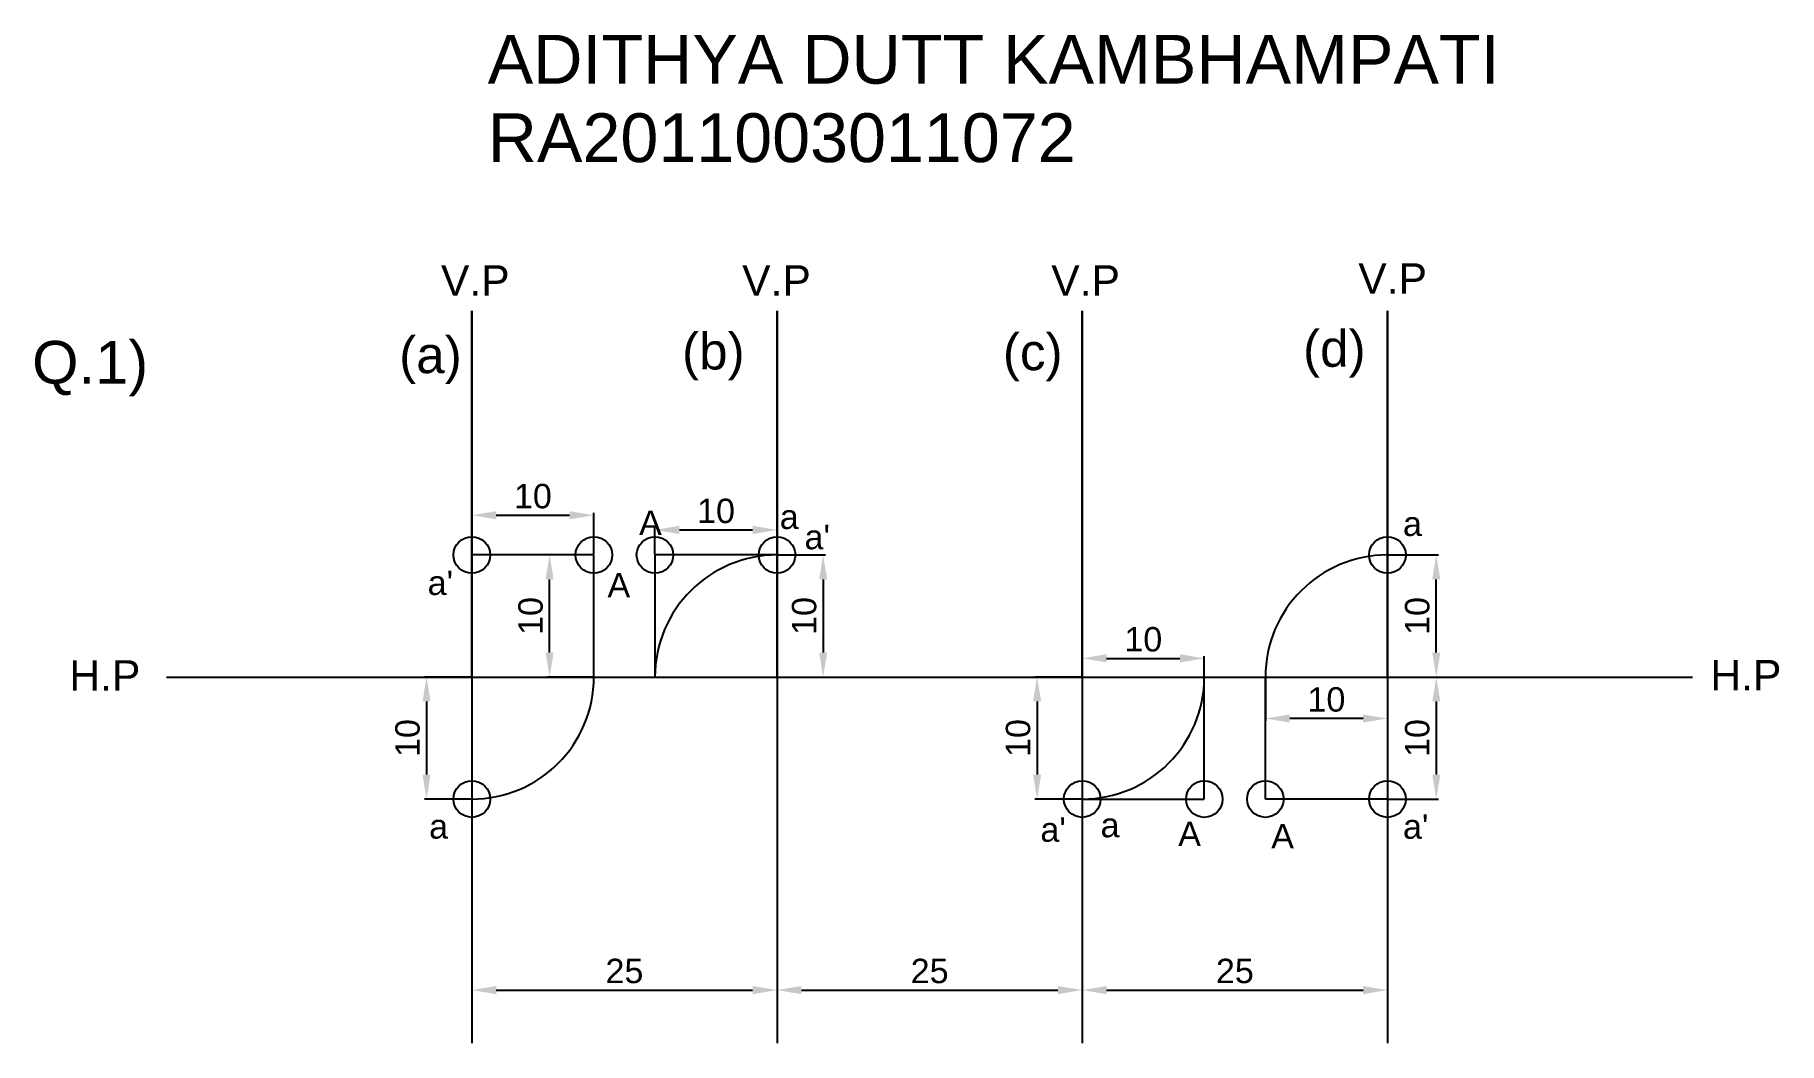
# Model space of a CAD drawing. Header units: millimetres. Extents: x 113 to 256, y 96 to 179.
import ezdxf

# ---------------------------------------------------------------- set-up
doc = ezdxf.new("R2010")
doc.units = ezdxf.units.MM
doc.header["$MEASUREMENT"] = 0
doc.header["$PDMODE"] = 33
doc.header["$PDSIZE"] = 3
doc.styles.get("Standard").update_dxf_attribs({"font": 'arial.ttf'})
doc.dimstyles.new('SRM', dxfattribs={"dimtxt": 2, "dimasz": 2, "dimexe": 0.18, "dimexo": 0.0625, "dimgap": 0.53, "dimtad": 1, "dimdec": 0, "dimdsep": 46, "dimtxsty": 'Standard', "dimcen": 2.5, "dimadec": 0, "dimazin": 0, "dimtfac": 1, "dimtdec": 0, "dimtmove": 0, "dimatfit": 3, "dimfxl": 1, "dimtolj": 1, "dimtzin": 0, "dimarcsym": 0})

# ---------------------------------------------------------------- blocks, each defined once
blk = doc.blocks.new('*D2')
at = {"color": 0, "linetype": 'ByBlock', "lineweight": -2, "transparency": 16777216}
for p, q in [((148.6, 135.95), (148.6, 139.33)), ((150.6, 139.15), (156.6, 139.15)), ((158.6, 135.95), (158.6, 139.33))]:
    blk.add_line(p, q, dxfattribs=at)
at = {"color": 0, "transparency": 16777216}
for points in [[(150.6, 139.48), (150.6, 138.81), (148.6, 139.15)], [(156.6, 139.48), (156.6, 138.81), (158.6, 139.15)]]:
    blk.add_solid(points, dxfattribs=at)
at = {"layer": 'Defpoints', "color": 0, "transparency": 16777216}
for p in [(158.6, 139.15), (148.6, 135.89), (158.6, 135.89)]:
    blk.add_point(p, dxfattribs=at)
at = {"color": 0, "transparency": 16777216, "insert": (153.6, 140.7), "char_height": 2, "attachment_point": 5}
blk.add_mtext('\\A1;10', dxfattribs=at)
blk = doc.blocks.new('*D4')
at = {"color": 0, "linetype": 'ByBlock', "lineweight": -2, "transparency": 16777216}
for p, q in [((148.54, 125.89), (144.71, 125.89)), ((144.89, 123.89), (144.89, 117.89)), ((148.54, 115.89), (144.71, 115.89))]:
    blk.add_line(p, q, dxfattribs=at)
at = {"color": 0, "transparency": 16777216}
for points in [[(144.56, 123.89), (145.22, 123.89), (144.89, 125.89)], [(144.56, 117.89), (145.22, 117.89), (144.89, 115.89)]]:
    blk.add_solid(points, dxfattribs=at)
at = {"layer": 'Defpoints', "color": 0, "transparency": 16777216}
for p in [(148.6, 125.89), (144.89, 115.89), (148.6, 115.89)]:
    blk.add_point(p, dxfattribs=at)
at = {"color": 0, "transparency": 16777216, "insert": (143.34, 120.89), "char_height": 2, "attachment_point": 5, "rotation": 90}
blk.add_mtext('\\A1;10', dxfattribs=at)
blk = doc.blocks.new('*D5')
at = {"color": 0, "linetype": 'ByBlock', "lineweight": -2, "transparency": 16777216}
for p, q in [((148.6, 125.83), (148.6, 100.06)), ((173.6, 125.83), (173.6, 100.06)), ((150.6, 100.24), (171.6, 100.24))]:
    blk.add_line(p, q, dxfattribs=at)
at = {"color": 0, "transparency": 16777216}
for points in [[(150.6, 100.57), (150.6, 99.9), (148.6, 100.24)], [(171.6, 100.57), (171.6, 99.9), (173.6, 100.24)]]:
    blk.add_solid(points, dxfattribs=at)
at = {"layer": 'Defpoints', "color": 0, "transparency": 16777216}
for p in [(148.6, 125.89), (173.6, 125.89), (173.6, 100.24)]:
    blk.add_point(p, dxfattribs=at)
at = {"color": 0, "transparency": 16777216, "insert": (161.1, 101.79), "char_height": 2, "attachment_point": 5}
blk.add_mtext('\\A1;25', dxfattribs=at)
blk = doc.blocks.new('*D7')
at = {"color": 0, "linetype": 'ByBlock', "lineweight": -2, "transparency": 16777216}
for p, q in [((173.6, 125.83), (173.6, 100.06)), ((198.6, 125.83), (198.6, 100.06)), ((175.6, 100.24), (196.6, 100.24))]:
    blk.add_line(p, q, dxfattribs=at)
at = {"color": 0, "transparency": 16777216}
for points in [[(175.6, 100.57), (175.6, 99.9), (173.6, 100.24)], [(196.6, 100.57), (196.6, 99.9), (198.6, 100.24)]]:
    blk.add_solid(points, dxfattribs=at)
at = {"layer": 'Defpoints', "color": 0, "transparency": 16777216}
for p in [(173.6, 125.89), (198.6, 125.89), (198.6, 100.24)]:
    blk.add_point(p, dxfattribs=at)
at = {"color": 0, "transparency": 16777216, "insert": (186.1, 101.79), "char_height": 2, "attachment_point": 5}
blk.add_mtext('\\A1;25', dxfattribs=at)
blk = doc.blocks.new('*D8')
at = {"color": 0, "linetype": 'ByBlock', "lineweight": -2, "transparency": 16777216}
for p, q in [((198.6, 125.83), (198.6, 100.06)), ((223.6, 125.83), (223.6, 100.06)), ((200.6, 100.24), (221.6, 100.24))]:
    blk.add_line(p, q, dxfattribs=at)
at = {"color": 0, "transparency": 16777216}
for points in [[(200.6, 100.57), (200.6, 99.9), (198.6, 100.24)], [(221.6, 100.57), (221.6, 99.9), (223.6, 100.24)]]:
    blk.add_solid(points, dxfattribs=at)
at = {"layer": 'Defpoints', "color": 0, "transparency": 16777216}
for p in [(198.6, 125.89), (223.6, 125.89), (223.6, 100.24)]:
    blk.add_point(p, dxfattribs=at)
at = {"color": 0, "transparency": 16777216, "insert": (211.1, 101.79), "char_height": 2, "attachment_point": 5}
blk.add_mtext('\\A1;25', dxfattribs=at)
blk = doc.blocks.new('*D9')
at = {"color": 0, "linetype": 'ByBlock', "lineweight": -2, "transparency": 16777216}
for p, q in [((158.54, 135.89), (154.79, 135.89)), ((154.97, 127.89), (154.97, 133.89)), ((158.54, 125.89), (154.79, 125.89))]:
    blk.add_line(p, q, dxfattribs=at)
at = {"color": 0, "transparency": 16777216}
for points in [[(154.64, 133.89), (155.3, 133.89), (154.97, 135.89)], [(154.64, 127.89), (155.3, 127.89), (154.97, 125.89)]]:
    blk.add_solid(points, dxfattribs=at)
at = {"layer": 'Defpoints', "color": 0, "transparency": 16777216}
for p in [(154.97, 135.89), (158.6, 135.89), (158.6, 125.89)]:
    blk.add_point(p, dxfattribs=at)
at = {"color": 0, "transparency": 16777216, "insert": (153.42, 130.89), "char_height": 2, "attachment_point": 5, "rotation": 90}
blk.add_mtext('\\A1;10', dxfattribs=at)
blk = doc.blocks.new('*D10')
at = {"color": 0, "linetype": 'ByBlock', "lineweight": -2, "transparency": 16777216}
for p, q in [((163.6, 135.95), (163.6, 138.12)), ((165.6, 137.94), (171.6, 137.94)), ((173.6, 135.95), (173.6, 138.12))]:
    blk.add_line(p, q, dxfattribs=at)
at = {"color": 0, "transparency": 16777216}
for points in [[(165.6, 138.28), (165.6, 137.61), (163.6, 137.94)], [(171.6, 138.28), (171.6, 137.61), (173.6, 137.94)]]:
    blk.add_solid(points, dxfattribs=at)
at = {"layer": 'Defpoints', "color": 0, "transparency": 16777216}
for p in [(173.6, 137.94), (163.6, 135.89), (173.6, 135.89)]:
    blk.add_point(p, dxfattribs=at)
at = {"color": 0, "transparency": 16777216, "insert": (168.6, 139.49), "char_height": 2, "attachment_point": 5}
blk.add_mtext('\\A1;10', dxfattribs=at)
blk = doc.blocks.new('*D13')
at = {"color": 0, "linetype": 'ByBlock', "lineweight": -2, "transparency": 16777216}
for p, q in [((173.66, 135.89), (177.56, 135.89)), ((177.38, 133.89), (177.38, 127.89)), ((173.66, 125.89), (177.56, 125.89))]:
    blk.add_line(p, q, dxfattribs=at)
at = {"color": 0, "transparency": 16777216}
for points in [[(177.05, 133.89), (177.71, 133.89), (177.38, 135.89)], [(177.05, 127.89), (177.71, 127.89), (177.38, 125.89)]]:
    blk.add_solid(points, dxfattribs=at)
at = {"layer": 'Defpoints', "color": 0, "transparency": 16777216}
for p in [(173.6, 135.89), (173.6, 125.89), (177.38, 125.89)]:
    blk.add_point(p, dxfattribs=at)
at = {"color": 0, "transparency": 16777216, "insert": (175.83, 130.89), "char_height": 2, "attachment_point": 5, "rotation": 90}
blk.add_mtext('\\A1;10', dxfattribs=at)
blk = doc.blocks.new('*D14')
at = {"color": 0, "linetype": 'ByBlock', "lineweight": -2, "transparency": 16777216}
for p, q in [((198.6, 125.95), (198.6, 127.6)), ((200.6, 127.42), (206.6, 127.42)), ((208.6, 125.95), (208.6, 127.6))]:
    blk.add_line(p, q, dxfattribs=at)
at = {"color": 0, "transparency": 16777216}
for points in [[(200.6, 127.76), (200.6, 127.09), (198.6, 127.42)], [(206.6, 127.76), (206.6, 127.09), (208.6, 127.42)]]:
    blk.add_solid(points, dxfattribs=at)
at = {"layer": 'Defpoints', "color": 0, "transparency": 16777216}
for p in [(208.6, 127.42), (198.6, 125.89), (208.6, 125.89)]:
    blk.add_point(p, dxfattribs=at)
at = {"color": 0, "transparency": 16777216, "insert": (203.6, 128.97), "char_height": 2, "attachment_point": 5}
blk.add_mtext('\\A1;10', dxfattribs=at)
blk = doc.blocks.new('*D15')
at = {"color": 0, "linetype": 'ByBlock', "lineweight": -2, "transparency": 16777216}
for p, q in [((198.54, 125.89), (194.72, 125.89)), ((194.9, 123.89), (194.9, 117.89)), ((198.54, 115.89), (194.72, 115.89))]:
    blk.add_line(p, q, dxfattribs=at)
at = {"color": 0, "transparency": 16777216}
for points in [[(194.57, 123.89), (195.24, 123.89), (194.9, 125.89)], [(194.57, 117.89), (195.24, 117.89), (194.9, 115.89)]]:
    blk.add_solid(points, dxfattribs=at)
at = {"layer": 'Defpoints', "color": 0, "transparency": 16777216}
for p in [(198.6, 125.89), (194.9, 115.89), (198.6, 115.89)]:
    blk.add_point(p, dxfattribs=at)
at = {"color": 0, "transparency": 16777216, "insert": (193.35, 120.89), "char_height": 2, "attachment_point": 5, "rotation": 90}
blk.add_mtext('\\A1;10', dxfattribs=at)
blk = doc.blocks.new('*D16')
at = {"color": 0, "linetype": 'ByBlock', "lineweight": -2, "transparency": 16777216}
for p, q in [((223.66, 125.89), (227.78, 125.89)), ((227.6, 123.89), (227.6, 117.89)), ((223.66, 115.89), (227.78, 115.89))]:
    blk.add_line(p, q, dxfattribs=at)
at = {"color": 0, "transparency": 16777216}
for points in [[(227.27, 123.89), (227.93, 123.89), (227.6, 125.89)], [(227.27, 117.89), (227.93, 117.89), (227.6, 115.89)]]:
    blk.add_solid(points, dxfattribs=at)
at = {"layer": 'Defpoints', "color": 0, "transparency": 16777216}
for p in [(223.6, 125.89), (223.6, 115.89), (227.6, 115.89)]:
    blk.add_point(p, dxfattribs=at)
at = {"color": 0, "transparency": 16777216, "insert": (226.05, 120.89), "char_height": 2, "attachment_point": 5, "rotation": 90}
blk.add_mtext('\\A1;10', dxfattribs=at)
blk = doc.blocks.new('*D17')
at = {"color": 0, "linetype": 'ByBlock', "lineweight": -2, "transparency": 16777216}
for p, q in [((223.66, 135.89), (227.78, 135.89)), ((227.6, 127.89), (227.6, 133.89)), ((223.66, 125.89), (227.78, 125.89))]:
    blk.add_line(p, q, dxfattribs=at)
at = {"color": 0, "transparency": 16777216}
for points in [[(227.27, 133.89), (227.93, 133.89), (227.6, 135.89)], [(227.27, 127.89), (227.93, 127.89), (227.6, 125.89)]]:
    blk.add_solid(points, dxfattribs=at)
at = {"layer": 'Defpoints', "color": 0, "transparency": 16777216}
for p in [(223.6, 135.89), (227.6, 135.89), (223.6, 125.89)]:
    blk.add_point(p, dxfattribs=at)
at = {"color": 0, "transparency": 16777216, "insert": (226.05, 130.89), "char_height": 2, "attachment_point": 5, "rotation": 90}
blk.add_mtext('\\A1;10', dxfattribs=at)
blk = doc.blocks.new('*D18')
at = {"color": 0, "linetype": 'ByBlock', "lineweight": -2, "transparency": 16777216}
for p, q in [((213.6, 125.83), (213.6, 122.31)), ((223.6, 125.83), (223.6, 122.31)), ((221.6, 122.49), (215.6, 122.49))]:
    blk.add_line(p, q, dxfattribs=at)
at = {"color": 0, "transparency": 16777216}
for points in [[(215.6, 122.82), (215.6, 122.16), (213.6, 122.49)], [(221.6, 122.82), (221.6, 122.16), (223.6, 122.49)]]:
    blk.add_solid(points, dxfattribs=at)
at = {"layer": 'Defpoints', "color": 0, "transparency": 16777216}
for p in [(213.6, 125.89), (223.6, 125.89), (213.6, 122.49)]:
    blk.add_point(p, dxfattribs=at)
at = {"color": 0, "transparency": 16777216, "insert": (218.6, 124.04), "char_height": 2, "attachment_point": 5}
blk.add_mtext('\\A1;10', dxfattribs=at)

msp = doc.modelspace()

# ---------------------------------------------------------------- linework, layer by layer
for p, q in [((148.6, 125.89), (148.6, 155.89)), ((148.6, 155.89), (148.6, 95.89)), ((173.6, 125.89), (173.6, 155.89)), ((173.6, 155.89), (173.6, 95.89)), ((198.6, 125.89), (198.6, 155.89)), ((198.6, 155.89), (198.6, 95.89)), ((223.6, 125.89), (223.6, 155.89)), ((223.6, 155.89), (223.6, 95.89)), ((158.6, 135.89), (148.6, 135.89)), ((158.6, 125.89), (158.6, 135.89)), ((173.6, 135.89), (163.6, 135.89)), ((163.6, 135.89), (163.6, 125.89)), ((173.6, 125.89), (173.6, 135.89)), ((123.6, 125.89), (248.6, 125.89)), ((148.6, 125.89), (158.6, 125.89)), ((148.6, 125.89), (148.6, 115.89)), ((198.6, 125.89), (198.6, 115.89)), ((208.6, 115.89), (208.6, 125.89)), ((213.6, 115.89), (213.6, 125.89)), ((223.6, 125.89), (223.6, 115.89)), ((198.6, 115.89), (208.6, 115.89)), ((223.6, 115.89), (213.6, 115.89))]:
    msp.add_line(p, q)
for centre, start, end in [((173.6, 125.89), 90, 180), ((223.6, 125.89), 90, 180), ((148.6, 125.89), 270, 0), ((198.6, 125.89), 270, 0)]:
    msp.add_arc(centre, 10, start, end)
for p in [(148.6, 135.89), (158.6, 135.89), (163.6, 135.89), (173.6, 135.89), (173.6, 135.89), (223.6, 135.89), (148.6, 115.89), (198.6, 115.89), (208.6, 115.89), (213.6, 115.89), (223.6, 115.89)]:
    msp.add_point(p)

# ---------------------------------------------------------------- texts
for s, height, p in [('ADITHYA DUTT KAMBHAMPATI', 4, (149.9, 174.51)), ('RA2011003011072', 4, (149.9, 168.08)), ('V.P', 2.5, (146.07, 157.13)), ('V.P', 2.5, (170.74, 157.13)), ('V.P', 2.5, (196.06, 157.13)), ('V.P', 2.5, (221.21, 157.29)), ('(d)', 3, (216.69, 151.31)), ('Q.1)', 3.5, (112.58, 149.93)), ('(a)', 3, (142.65, 150.79)), ('(b)', 3, (165.82, 151.09)), ('(c)', 3, (192.1, 151.03)), ('A', 2, (162.3, 137.53)), ('a', 2, (173.82, 138.02)), ('a', 2, (224.87, 137.45)), ("a'", 2, (175.85, 136.36)), ("a'", 2, (144.98, 132.61)), ('A', 2, (159.71, 132.42)), ('H.P', 2.5, (115.63, 124.77)), ('H.P', 2.5, (250.05, 124.79)), ("a'", 2, (195.17, 112.39)), ('a', 2, (200.1, 112.76)), ("a'", 2, (224.87, 112.64)), ('a', 2, (145.1, 112.65)), ('A', 2, (206.46, 112.04)), ('A', 2, (214.08, 111.85))]:
    msp.add_text(s, height=height).set_placement(p)

# ---------------------------------------------------------------- dimensions: what is measured, and where the dimension line sits
for base, p1, p2, picture, middle in [((158.6, 139.15), (148.6, 135.89), (158.6, 135.89), '*D2', (153.6, 140.7)), ((173.6, 137.94), (163.6, 135.89), (173.6, 135.89), '*D10', (168.6, 139.49)), ((208.6, 127.42), (198.6, 125.89), (208.6, 125.89), '*D14', (203.6, 128.97)), ((213.6, 122.49), (223.6, 125.89), (213.6, 125.89), '*D18', (218.6, 124.04))]:
    dim = msp.add_linear_dim(base=base, p1=p1, p2=p2, dimstyle='SRM')
    dim.commit()
    dim.dimension.update_dxf_attribs({"geometry": picture, "text_midpoint": middle})
for base, p1, p2, picture, middle in [((154.97, 135.89), (158.6, 125.89), (158.6, 135.89), '*D9', (153.42, 130.89)), ((177.38, 125.89), (173.6, 135.89), (173.6, 125.89), '*D13', (175.83, 130.89)), ((227.6, 135.89), (223.6, 125.89), (223.6, 135.89), '*D17', (226.05, 130.89)), ((144.89, 115.89), (148.6, 125.89), (148.6, 115.89), '*D4', (143.34, 120.89)), ((194.9, 115.89), (198.6, 125.89), (198.6, 115.89), '*D15', (193.35, 120.89)), ((227.6, 115.89), (223.6, 125.89), (223.6, 115.89), '*D16', (226.05, 120.89))]:
    dim = msp.add_linear_dim(base=base, p1=p1, p2=p2, angle=90, dimstyle='SRM')
    dim.commit()
    dim.dimension.update_dxf_attribs({"geometry": picture, "text_midpoint": middle})
for base, p1, p2, picture, middle in [((173.6, 100.24), (148.6, 125.89), (173.6, 125.89), '*D5', (161.1, 100.24)), ((198.6, 100.24), (173.6, 125.89), (198.6, 125.89), '*D7', (186.1, 100.24)), ((223.6, 100.24), (198.6, 125.89), (223.6, 125.89), '*D8', (211.1, 100.24))]:
    dim = msp.add_linear_dim(base=base, p1=p1, p2=p2, dimstyle='SRM')
    dim.commit()
    dim.dimension.update_dxf_attribs({"geometry": picture, "text_midpoint": middle, "dimtype": 160})

doc.saveas('drawing.dxf')
